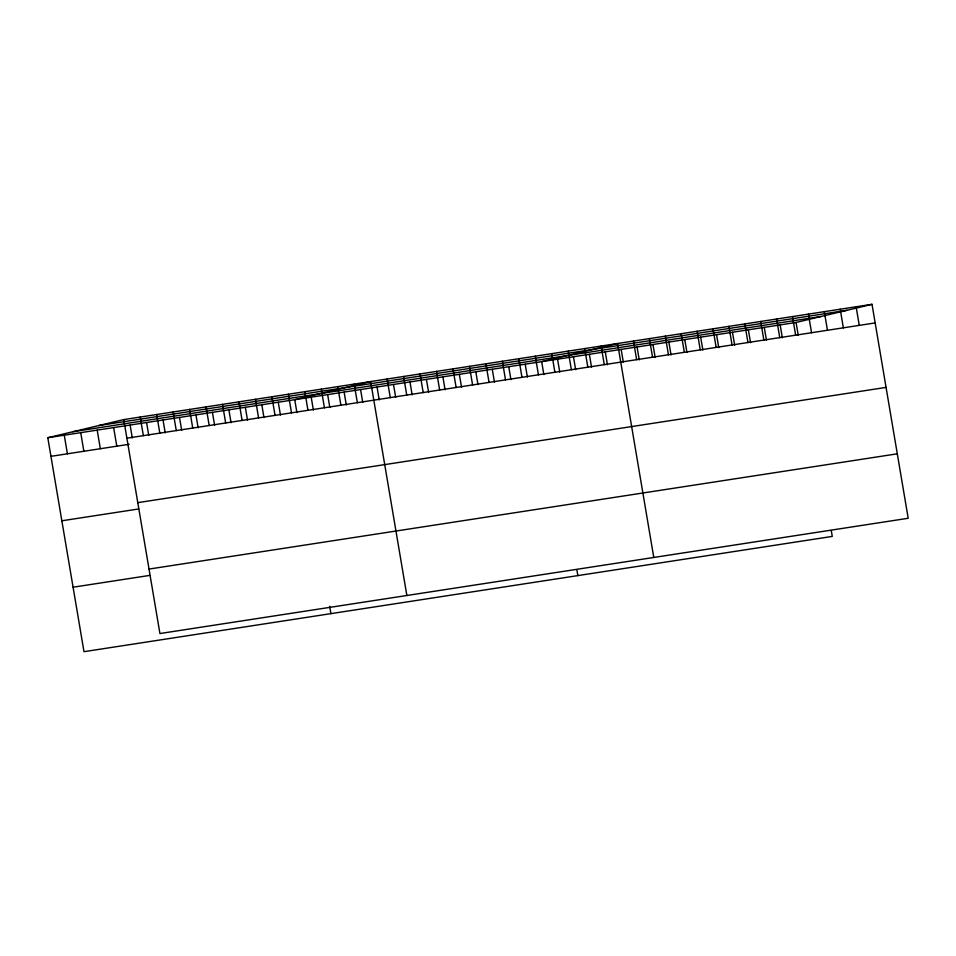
<?xml version="1.0" encoding="UTF-8"?>
<svg xmlns="http://www.w3.org/2000/svg" width="956" height="956" viewBox="0 0 956 956"><rect width="100%" height="100%" fill="white"/><g stroke="black" fill="none" stroke-linecap="round" stroke-linejoin="round"><path stroke-width="1.43" d="M831.266 530.556L832.258 536.412L83.985 651.681L47.8 437.729L123.742 419.588L872.015 304.319L908.2 518.272L159.927 633.541L123.742 419.588M47.8 437.729L796.073 322.459L872.015 304.319M98.683 425.575L846.956 310.306M72.859 431.742L821.132 316.472M126.885 438.195L875.158 322.925M50.943 456.335L129.144 444.289M137.784 502.653L886.069 387.395M61.853 520.793L138.668 508.962M149.028 569.071L897.302 453.813M73.086 587.211L149.901 575.381M856.11 306.768L859.265 325.375M840.216 309.218L843.359 327.824M824.311 311.668L827.454 330.274M808.406 314.118L811.56 332.724M796.073 322.459L798.248 335.341M792.512 316.567L795.655 335.174M780.168 324.909L782.355 337.791M776.607 319.017L779.749 337.623M764.274 327.358L766.449 340.24M760.713 321.467L763.856 340.073M748.369 329.808L750.556 342.69M744.808 323.917L747.951 342.523M732.475 332.258L734.65 345.14M728.902 326.366L732.057 344.973M716.57 334.708L718.745 347.59M713.009 328.816L716.152 347.422M700.664 337.157L702.851 350.039M697.103 331.266L700.246 349.872M684.771 339.607L686.946 352.489M681.198 333.716L684.353 352.322M668.865 342.057L671.04 354.939M665.304 336.165L668.447 354.772M652.972 344.507L655.147 357.389M649.399 338.615L652.554 357.221M637.066 346.956L639.241 359.838M633.505 341.065L636.648 359.671M621.161 349.406L623.348 362.288M653.785 557.467L617.6 343.515L541.658 361.655L543.845 374.537M605.268 351.856L607.442 364.738M601.133 346.048L604.288 364.654M589.362 354.306L591.537 367.188M584.678 348.582L587.821 367.188M573.457 356.755L575.643 369.637M568.211 351.115L571.365 369.721M557.563 359.205L559.738 372.087M551.755 353.66L554.898 372.266M576.862 569.74L577.842 575.608M535.288 356.194L538.431 374.8M525.202 364.188L527.377 377.07M518.833 358.727L521.976 377.333M508.735 366.722L510.91 379.604M502.366 361.26L505.509 379.867M492.28 369.267L494.455 382.137M485.899 363.794L489.054 382.4M475.813 371.8L477.988 384.682M469.444 366.339L472.587 384.945M459.346 374.334L461.533 387.216M452.977 368.873L456.132 387.479M442.891 376.867L445.066 389.749M436.522 371.406L439.664 390.012M426.424 379.401L428.611 392.283M420.054 373.939L423.197 392.546M409.969 381.946L412.144 394.816M403.599 376.473L406.742 395.079M393.502 384.479L395.676 397.361M387.132 379.018L390.275 397.624M377.046 387.013L379.221 399.895M406.862 595.504L370.665 381.552L294.735 399.692L296.91 412.574M360.579 389.546L362.754 402.428M354.21 384.085L357.353 402.691M344.112 392.08L346.299 404.962M337.743 386.618L340.898 405.225M327.657 394.625L329.832 407.495M321.288 389.152L324.431 407.758M311.19 397.158L313.377 410.04M304.821 391.697L307.963 410.303M329.677 606.319L330.919 613.644M288.354 394.231L291.508 412.837M278.268 402.225L280.443 415.107M271.898 396.764L275.041 415.37M261.801 404.758L263.987 417.641M255.431 399.297L258.586 417.903M245.345 407.304L247.52 420.174M238.976 401.831L242.119 420.437M228.878 409.837L231.065 422.719M222.509 404.376L225.664 422.982M212.423 412.371L214.598 425.253M206.054 406.909L209.197 425.516M195.956 414.904L198.131 427.786M189.587 409.443L192.73 428.049M179.501 417.437L181.676 430.32M173.12 411.976L176.274 430.582M163.034 419.983L165.209 432.853M156.665 414.51L159.807 433.116M146.567 422.516L148.754 435.398M140.197 417.055L143.352 435.661M130.112 425.05L132.287 437.932M113.644 427.583L116.799 446.189M97.189 430.116L100.332 448.723M80.722 432.662L83.865 451.268M64.267 435.195L67.41 453.801"/></g></svg>
